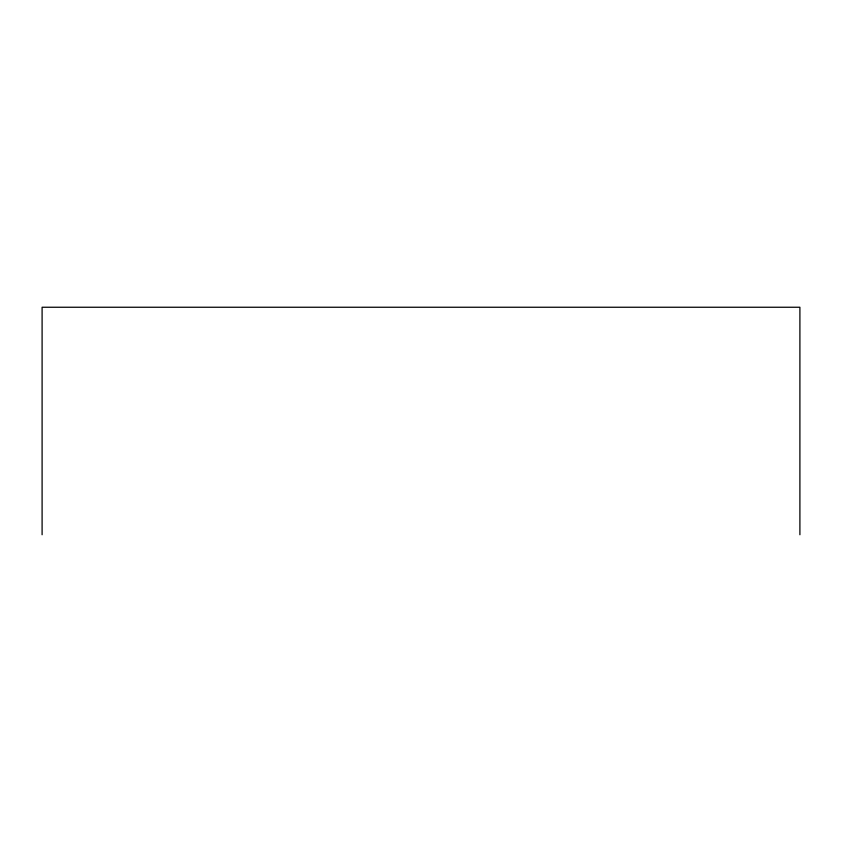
<?xml version="1.0" encoding="UTF-8"?>
<svg xmlns="http://www.w3.org/2000/svg" width="842" height="842" viewBox="0 0 842 842"><rect width="100%" height="100%" fill="white"/><g stroke="black" fill="none" stroke-linecap="round" stroke-linejoin="round"><path stroke-width="1.26" d="M799.9 534.754L799.9 307.246L42.1 307.246L42.1 534.754"/></g></svg>
